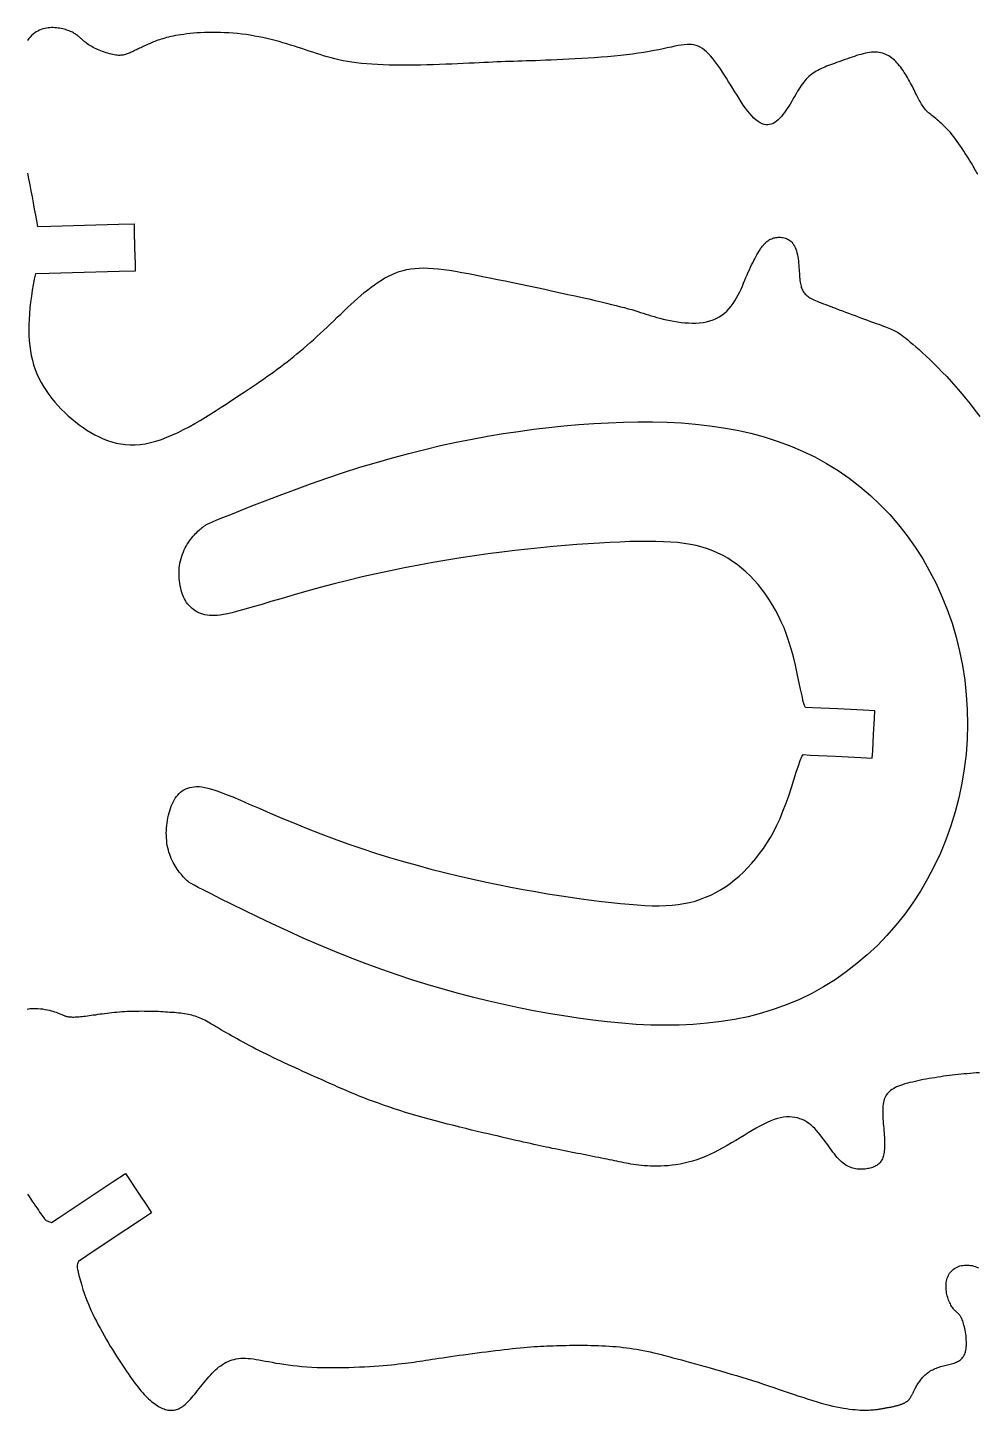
# Model space of a CAD drawing. Header units: millimetres. Extents: x 183 to 709, y 54 to 434.
# Drawn here: x 231.8 to 328.1, y 59.6 to 199.9 of the extents above; entities that cross this region are included whole.
import ezdxf

# ---------------------------------------------------------------- set-up
doc = ezdxf.new("R2010")
doc.units = ezdxf.units.MM

msp = doc.modelspace()

# ---------------------------------------------------------------- linework, layer by layer
for p, q in [((232.79, 179.74), (234.13, 179.78)), ((234.13, 179.78), (237.57, 179.87)), ((237.57, 179.87), (241.01, 179.96)), ((241.01, 179.96), (242.58, 180)), ((242.58, 180), (242.6, 179.25)), ((242.6, 179.25), (242.64, 177.6)), ((242.64, 177.6), (242.69, 175.95)), ((242.69, 175.95), (242.71, 175.2)), ((233.96, 174.97), (232.58, 174.93)), ((237.52, 175.07), (233.96, 174.97)), ((241.09, 175.16), (237.52, 175.07)), ((242.71, 175.2), (241.09, 175.16)), ((311.37, 130.91), (310.68, 130.94)), ((313.94, 130.78), (311.37, 130.91)), ((316.52, 130.65), (313.94, 130.78)), ((317.69, 130.59), (316.52, 130.65)), ((317.65, 129.84), (317.69, 130.59)), ((317.56, 128.19), (317.65, 129.84)), ((317.48, 126.54), (317.56, 128.19)), ((317.44, 125.79), (317.48, 126.54)), ((310.43, 126.15), (311.13, 126.11)), ((311.13, 126.11), (313.7, 125.98)), ((313.7, 125.98), (316.27, 125.85)), ((316.27, 125.85), (317.44, 125.79)), ((237.72, 81.01), (240.46, 82.83)), ((240.46, 82.83), (241.7, 83.66)), ((241.7, 83.66), (242.11, 83.04)), ((242.11, 83.04), (243.03, 81.66)), ((243.03, 81.66), (243.94, 80.29)), ((234.98, 79.19), (237.72, 81.01)), ((243.94, 80.29), (244.36, 79.66)), ((234.22, 78.69), (234.98, 79.19)), ((243.14, 78.86), (240.48, 77.09)), ((244.36, 79.66), (243.14, 78.86)), ((240.48, 77.09), (237.81, 75.31)), ((237.81, 75.31), (236.94, 74.73))]:
    msp.add_line(p, q)
for points in [[(328.15, 185.02), (328.08, 185.13), (328.01, 185.25), (327.94, 185.38), (327.85, 185.53), (327.76, 185.69), (327.66, 185.86), (327.55, 186.05), (327.42, 186.25), (327.3, 186.47), (327.16, 186.69), (327.02, 186.92), (326.87, 187.15), (326.71, 187.39), (326.55, 187.64), (326.38, 187.88), (326.22, 188.12), (326.05, 188.36), (325.87, 188.6), (325.7, 188.82), (325.52, 189.04), (325.35, 189.26), (325.17, 189.46), (325, 189.64), (324.83, 189.82), (324.66, 189.99), (324.49, 190.15), (324.33, 190.29), (324.17, 190.43), (324.02, 190.56), (323.88, 190.68), (323.74, 190.79), (323.6, 190.89), (323.48, 190.99), (323.36, 191.09), (323.24, 191.19), (323.13, 191.28), (323.03, 191.38), (322.93, 191.48), (322.84, 191.58), (322.75, 191.69), (322.66, 191.8), (322.58, 191.91), (322.5, 192.03), (322.43, 192.15), (322.35, 192.28), (322.28, 192.41), (322.2, 192.54), (322.13, 192.68), (322.06, 192.82), (321.99, 192.96), (321.91, 193.11), (321.83, 193.27), (321.76, 193.43), (321.67, 193.6), (321.59, 193.77), (321.5, 193.94), (321.41, 194.11), (321.31, 194.29), (321.22, 194.47), (321.12, 194.65), (321.01, 194.84), (320.9, 195.02), (320.79, 195.2), (320.68, 195.37), (320.56, 195.55), (320.44, 195.72), (320.32, 195.89), (320.2, 196.05), (320.07, 196.2), (319.94, 196.34), (319.81, 196.48), (319.68, 196.61), (319.54, 196.73), (319.4, 196.84), (319.26, 196.95), (319.11, 197.04), (318.96, 197.12), (318.8, 197.2), (318.64, 197.26), (318.48, 197.32), (318.3, 197.36), (318.13, 197.39), (317.95, 197.41), (317.76, 197.42), (317.57, 197.42), (317.37, 197.41), (317.16, 197.39), (316.95, 197.35), (316.74, 197.31), (316.52, 197.26), (316.3, 197.2), (316.07, 197.14), (315.85, 197.07), (315.62, 197), (315.39, 196.92), (315.16, 196.84), (314.93, 196.76), (314.7, 196.68), (314.47, 196.6), (314.25, 196.52), (314.03, 196.44), (313.82, 196.36), (313.61, 196.29), (313.4, 196.21), (313.2, 196.14), (313.01, 196.07), (312.81, 195.99), (312.63, 195.91), (312.44, 195.84), (312.27, 195.75), (312.09, 195.67), (311.92, 195.58), (311.76, 195.49), (311.6, 195.39), (311.44, 195.29), (311.29, 195.18), (311.15, 195.07), (311.01, 194.94), (310.87, 194.81), (310.74, 194.68), (310.61, 194.53), (310.48, 194.38), (310.35, 194.21), (310.23, 194.04), (310.11, 193.86), (309.98, 193.66), (309.86, 193.46), (309.74, 193.25), (309.61, 193.04), (309.49, 192.82), (309.36, 192.6), (309.23, 192.37), (309.1, 192.15), (308.96, 191.93), (308.82, 191.71), (308.68, 191.49), (308.53, 191.29), (308.38, 191.09), (308.22, 190.9), (308.06, 190.73), (307.9, 190.57), (307.73, 190.42), (307.56, 190.3), (307.39, 190.2), (307.21, 190.12), (307.03, 190.07), (306.84, 190.05), (306.65, 190.05), (306.46, 190.09), (306.26, 190.15), (306.06, 190.25), (305.85, 190.39), (305.64, 190.55), (305.43, 190.74), (305.22, 190.95), (305.01, 191.19), (304.79, 191.46), (304.58, 191.74), (304.36, 192.05), (304.15, 192.37), (303.93, 192.71), (303.72, 193.05), (303.51, 193.4), (303.29, 193.74), (303.08, 194.09), (302.87, 194.43), (302.67, 194.77), (302.46, 195.09), (302.26, 195.41), (302.05, 195.72), (301.85, 196.01), (301.65, 196.29), (301.44, 196.56), (301.24, 196.81), (301.04, 197.04), (300.83, 197.26), (300.62, 197.46), (300.42, 197.63), (300.21, 197.79), (300, 197.92), (299.79, 198.02), (299.57, 198.1), (299.35, 198.16), (299.12, 198.19), (298.88, 198.21), (298.63, 198.2), (298.36, 198.18), (298.07, 198.14), (297.75, 198.09), (297.41, 198.02), (297.05, 197.94), (296.65, 197.86), (296.23, 197.77), (295.78, 197.67), (295.31, 197.58), (294.8, 197.48), (294.27, 197.39), (293.71, 197.31), (293.12, 197.23), (292.52, 197.15), (291.89, 197.09), (291.25, 197.02), (290.6, 196.96), (289.94, 196.91), (289.28, 196.86), (288.62, 196.81), (287.97, 196.77), (287.32, 196.74), (286.68, 196.7), (286.06, 196.67), (285.45, 196.64), (284.87, 196.62), (284.32, 196.6), (283.79, 196.58), (283.29, 196.56), (282.81, 196.55), (282.35, 196.53), (281.91, 196.52), (281.48, 196.51), (281.06, 196.49), (280.64, 196.48), (280.23, 196.46), (279.81, 196.45), (279.39, 196.43), (278.96, 196.41), (278.52, 196.39), (278.05, 196.37), (277.57, 196.34), (277.07, 196.32), (276.53, 196.3), (275.97, 196.27), (275.39, 196.24), (274.79, 196.22), (274.18, 196.19), (273.55, 196.17), (272.91, 196.15), (272.27, 196.13), (271.62, 196.12), (270.97, 196.11), (270.33, 196.1), (269.69, 196.1), (269.06, 196.11), (268.44, 196.12), (267.84, 196.14), (267.26, 196.16), (266.7, 196.2), (266.17, 196.24), (265.65, 196.29), (265.15, 196.34), (264.68, 196.41), (264.22, 196.48), (263.78, 196.56), (263.35, 196.64), (262.95, 196.74), (262.56, 196.84), (262.18, 196.95), (261.8, 197.06), (261.44, 197.17), (261.08, 197.29), (260.71, 197.41), (260.35, 197.53), (259.98, 197.66), (259.61, 197.78), (259.23, 197.9), (258.85, 198.03), (258.46, 198.15), (258.07, 198.26), (257.68, 198.38), (257.28, 198.49), (256.88, 198.6), (256.47, 198.7), (256.06, 198.8), (255.64, 198.9), (255.22, 198.98), (254.8, 199.06), (254.37, 199.14), (253.94, 199.2), (253.51, 199.26), (253.07, 199.31), (252.63, 199.35), (252.2, 199.38), (251.77, 199.4), (251.34, 199.42), (250.92, 199.43), (250.5, 199.43), (250.1, 199.42), (249.71, 199.41), (249.32, 199.39), (248.95, 199.37), (248.6, 199.34), (248.26, 199.31), (247.93, 199.27), (247.62, 199.23), (247.33, 199.19), (247.05, 199.15), (246.79, 199.1), (246.54, 199.05), (246.31, 199), (246.09, 198.95), (245.88, 198.9), (245.69, 198.85), (245.5, 198.79), (245.33, 198.74), (245.16, 198.68), (245, 198.63), (244.84, 198.57), (244.69, 198.51), (244.55, 198.46), (244.41, 198.4), (244.27, 198.34), (244.14, 198.28), (244.01, 198.23), (243.88, 198.17), (243.75, 198.11), (243.63, 198.05), (243.51, 198), (243.39, 197.94), (243.27, 197.88), (243.15, 197.83), (243.04, 197.77), (242.93, 197.72), (242.82, 197.66), (242.71, 197.61), (242.6, 197.55), (242.5, 197.5), (242.4, 197.45), (242.3, 197.41), (242.2, 197.36), (242.1, 197.32), (242, 197.28), (241.9, 197.24), (241.8, 197.21), (241.7, 197.18), (241.59, 197.15), (241.49, 197.13), (241.37, 197.11), (241.25, 197.11), (241.13, 197.1), (241, 197.1), (240.87, 197.11), (240.72, 197.13), (240.57, 197.15), (240.42, 197.18), (240.25, 197.22), (240.09, 197.26), (239.92, 197.31), (239.74, 197.36), (239.57, 197.42), (239.4, 197.48), (239.23, 197.55), (239.06, 197.62), (238.89, 197.69), (238.73, 197.76), (238.58, 197.84), (238.43, 197.91), (238.29, 197.99), (238.16, 198.07), (238.03, 198.14), (237.92, 198.21), (237.81, 198.29), (237.72, 198.36), (237.62, 198.43), (237.54, 198.5), (237.46, 198.56), (237.38, 198.63), (237.31, 198.7), (237.24, 198.76), (237.17, 198.82), (237.11, 198.88), (237.04, 198.94), (236.97, 199), (236.91, 199.06), (236.84, 199.12), (236.76, 199.17), (236.69, 199.23), (236.61, 199.28), (236.52, 199.33), (236.44, 199.39), (236.34, 199.44), (236.24, 199.48), (236.13, 199.53), (236.02, 199.58), (235.9, 199.63), (235.77, 199.67), (235.64, 199.71), (235.5, 199.75), (235.35, 199.79), (235.2, 199.82), (235.04, 199.85), (234.88, 199.87), (234.72, 199.89), (234.55, 199.9), (234.38, 199.91), (234.21, 199.91), (234.04, 199.9), (233.87, 199.89), (233.69, 199.86), (233.52, 199.83), (233.34, 199.78), (233.17, 199.72), (233, 199.65), (232.83, 199.57), (232.67, 199.48), (232.51, 199.37), (232.35, 199.25), (232.2, 199.11), (232.06, 198.96), (231.92, 198.8), (231.78, 198.62)], [(231.78, 185.14), (231.89, 184.56), (232.01, 183.97), (232.12, 183.36), (232.24, 182.74), (232.35, 182.12), (232.47, 181.51), (232.58, 180.9), (232.69, 180.31), (232.79, 179.74)], [(232.58, 174.93), (232.46, 174.39), (232.35, 173.83), (232.25, 173.26), (232.17, 172.67), (232.09, 172.07), (232.03, 171.48), (231.98, 170.89), (231.94, 170.31), (231.92, 169.75), (231.92, 169.2), (231.93, 168.66), (231.96, 168.14), (232, 167.63), (232.07, 167.13), (232.16, 166.64), (232.27, 166.16), (232.4, 165.69), (232.56, 165.23), (232.74, 164.78), (232.94, 164.34), (233.16, 163.91), (233.4, 163.49), (233.66, 163.08), (233.94, 162.68), (234.23, 162.29), (234.54, 161.92), (234.86, 161.56), (235.2, 161.21), (235.55, 160.87), (235.91, 160.54), (236.27, 160.22), (236.65, 159.92), (237.03, 159.62), (237.41, 159.34), (237.81, 159.08), (238.2, 158.83), (238.61, 158.59), (239.03, 158.38), (239.45, 158.19), (239.88, 158.02), (240.32, 157.88), (240.77, 157.76), (241.23, 157.67), (241.71, 157.61), (242.19, 157.58), (242.69, 157.58), (243.19, 157.62), (243.72, 157.7), (244.25, 157.81), (244.79, 157.96), (245.35, 158.14), (245.91, 158.35), (246.48, 158.59), (247.04, 158.85), (247.61, 159.13), (248.18, 159.42), (248.74, 159.74), (249.29, 160.06), (249.84, 160.39), (250.38, 160.73), (250.91, 161.06), (251.42, 161.4), (251.92, 161.72), (252.4, 162.04), (252.87, 162.35), (253.31, 162.65), (253.74, 162.94), (254.16, 163.21), (254.56, 163.48), (254.95, 163.75), (255.33, 164.01), (255.7, 164.26), (256.06, 164.51), (256.42, 164.76), (256.76, 165), (257.1, 165.25), (257.44, 165.5), (257.77, 165.75), (258.11, 166.01), (258.44, 166.27), (258.77, 166.53), (259.1, 166.8), (259.44, 167.08), (259.77, 167.36), (260.11, 167.65), (260.45, 167.95), (260.78, 168.25), (261.13, 168.56), (261.47, 168.87), (261.81, 169.2), (262.16, 169.52), (262.5, 169.85), (262.85, 170.18), (263.19, 170.52), (263.54, 170.85), (263.88, 171.17), (264.22, 171.5), (264.57, 171.82), (264.91, 172.13), (265.25, 172.44), (265.59, 172.74), (265.93, 173.03), (266.28, 173.31), (266.62, 173.57), (266.97, 173.83), (267.32, 174.07), (267.67, 174.3), (268.02, 174.51), (268.38, 174.7), (268.75, 174.88), (269.11, 175.03), (269.48, 175.17), (269.86, 175.28), (270.25, 175.37), (270.64, 175.44), (271.06, 175.49), (271.48, 175.52), (271.93, 175.53), (272.4, 175.52), (272.9, 175.49), (273.43, 175.44), (273.98, 175.37), (274.57, 175.29), (275.18, 175.19), (275.82, 175.08), (276.49, 174.95), (277.18, 174.82), (277.9, 174.67), (278.65, 174.52), (279.42, 174.37), (280.2, 174.21), (281, 174.04), (281.81, 173.87), (282.62, 173.7), (283.43, 173.53), (284.24, 173.36), (285.04, 173.19), (285.82, 173.02), (286.58, 172.85), (287.32, 172.69), (288.03, 172.53), (288.71, 172.38), (289.35, 172.23), (289.95, 172.09), (290.5, 171.96), (291.01, 171.83), (291.48, 171.72), (291.92, 171.6), (292.32, 171.5), (292.69, 171.39), (293.04, 171.3), (293.36, 171.2), (293.66, 171.11), (293.94, 171.02), (294.22, 170.93), (294.49, 170.84), (294.75, 170.76), (295.03, 170.67), (295.31, 170.59), (295.6, 170.5), (295.91, 170.42), (296.24, 170.34), (296.58, 170.26), (296.94, 170.19), (297.3, 170.12), (297.67, 170.06), (298.05, 170.01), (298.43, 169.97), (298.81, 169.95), (299.18, 169.94), (299.56, 169.94), (299.93, 169.96), (300.29, 170.01), (300.64, 170.07), (300.98, 170.16), (301.31, 170.27), (301.62, 170.4), (301.91, 170.56), (302.19, 170.74), (302.45, 170.94), (302.69, 171.16), (302.92, 171.4), (303.13, 171.65), (303.33, 171.92), (303.51, 172.2), (303.68, 172.49), (303.84, 172.79), (303.99, 173.09), (304.13, 173.39), (304.26, 173.69), (304.38, 173.99), (304.51, 174.28), (304.63, 174.56), (304.75, 174.84), (304.86, 175.1), (304.98, 175.35), (305.09, 175.6), (305.2, 175.83), (305.31, 176.05), (305.41, 176.27), (305.52, 176.47), (305.62, 176.67), (305.72, 176.85), (305.82, 177.02), (305.92, 177.19), (306.02, 177.34), (306.11, 177.49), (306.21, 177.62), (306.3, 177.74), (306.39, 177.85), (306.48, 177.96), (306.57, 178.05), (306.66, 178.14), (306.75, 178.21), (306.84, 178.28), (306.94, 178.35), (307.03, 178.4), (307.13, 178.45), (307.24, 178.5), (307.34, 178.54), (307.45, 178.57), (307.55, 178.59), (307.67, 178.61), (307.78, 178.63), (307.9, 178.64), (308.02, 178.64), (308.14, 178.64), (308.26, 178.63), (308.38, 178.61), (308.5, 178.59), (308.62, 178.55), (308.74, 178.51), (308.85, 178.45), (308.97, 178.39), (309.07, 178.31), (309.18, 178.23), (309.28, 178.13), (309.37, 178.01), (309.46, 177.89), (309.54, 177.75), (309.61, 177.59), (309.68, 177.43), (309.74, 177.25), (309.79, 177.06), (309.84, 176.86), (309.88, 176.66), (309.91, 176.45), (309.94, 176.23), (309.97, 176.02), (309.99, 175.8), (310, 175.58), (310.02, 175.37), (310.03, 175.16), (310.04, 174.96), (310.05, 174.77), (310.07, 174.58), (310.08, 174.41), (310.1, 174.24), (310.12, 174.09), (310.15, 173.94), (310.18, 173.8), (310.21, 173.67), (310.24, 173.55), (310.28, 173.44), (310.33, 173.33), (310.38, 173.23), (310.43, 173.13), (310.49, 173.04), (310.56, 172.96), (310.64, 172.88), (310.72, 172.8), (310.8, 172.72), (310.9, 172.65), (311, 172.58), (311.12, 172.51), (311.24, 172.44), (311.37, 172.37), (311.52, 172.3), (311.68, 172.23), (311.86, 172.15), (312.05, 172.07), (312.26, 171.99), (312.48, 171.9), (312.72, 171.81), (312.97, 171.71), (313.23, 171.61), (313.51, 171.51), (313.79, 171.4), (314.09, 171.28), (314.4, 171.17), (314.72, 171.05), (315.04, 170.93), (315.36, 170.81), (315.69, 170.69), (316.01, 170.57), (316.34, 170.45), (316.65, 170.33), (316.96, 170.22), (317.26, 170.11), (317.55, 170), (317.83, 169.9), (318.09, 169.81), (318.34, 169.72), (318.56, 169.63), (318.77, 169.56), (318.95, 169.49), (319.12, 169.42), (319.28, 169.36), (319.43, 169.3), (319.57, 169.23), (319.71, 169.16), (319.85, 169.09), (319.99, 169.01), (320.13, 168.91), (320.28, 168.81), (320.45, 168.69), (320.63, 168.55), (320.83, 168.4), (321.05, 168.22), (321.29, 168.01), (321.56, 167.78), (321.86, 167.53), (322.18, 167.24), (322.52, 166.93), (322.89, 166.59), (323.27, 166.23), (323.68, 165.84), (324.09, 165.42), (324.53, 164.97), (324.98, 164.5), (325.43, 164), (325.9, 163.48), (326.38, 162.93), (326.86, 162.35), (327.35, 161.74), (327.84, 161.11), (328.33, 160.45)], [(310.68, 130.94), (310.57, 131.15), (310.44, 131.55), (310.31, 132.11), (310.16, 132.8), (310, 133.57), (309.83, 134.39), (309.64, 135.24), (309.44, 136.08), (309.22, 136.87), (308.99, 137.62), (308.75, 138.33), (308.49, 139), (308.21, 139.63), (307.92, 140.24), (307.61, 140.82), (307.29, 141.38), (306.95, 141.91), (306.6, 142.43), (306.23, 142.93), (305.85, 143.4), (305.45, 143.86), (305.04, 144.28), (304.62, 144.69), (304.18, 145.07), (303.73, 145.43), (303.27, 145.76), (302.79, 146.07), (302.3, 146.35), (301.79, 146.6), (301.27, 146.83), (300.73, 147.03), (300.17, 147.21), (299.59, 147.36), (298.99, 147.48), (298.36, 147.58), (297.7, 147.66), (297, 147.71), (296.26, 147.75), (295.48, 147.77), (294.65, 147.78), (293.77, 147.78), (292.84, 147.76), (291.85, 147.72), (290.83, 147.68), (289.76, 147.62), (288.64, 147.55), (287.49, 147.47), (286.3, 147.37), (285.07, 147.26), (283.81, 147.14), (282.52, 147), (281.2, 146.85), (279.86, 146.68), (278.5, 146.51), (277.11, 146.31), (275.72, 146.1), (274.3, 145.88), (272.88, 145.63), (271.45, 145.38), (270.01, 145.1), (268.57, 144.81), (267.14, 144.5), (265.7, 144.18), (264.27, 143.83), (262.86, 143.47), (261.46, 143.1), (260.11, 142.72), (258.82, 142.35), (257.59, 142), (256.46, 141.67), (255.43, 141.36), (254.51, 141.1), (253.73, 140.87), (253.07, 140.69), (252.52, 140.55), (252.05, 140.44), (251.65, 140.36), (251.31, 140.31), (251.02, 140.28), (250.75, 140.26), (250.49, 140.27), (250.24, 140.28), (250, 140.31), (249.77, 140.35), (249.56, 140.4), (249.35, 140.47), (249.15, 140.55), (248.96, 140.64), (248.79, 140.75), (248.62, 140.86), (248.46, 140.99), (248.31, 141.13), (248.17, 141.27), (248.03, 141.43), (247.91, 141.6), (247.8, 141.78), (247.7, 141.97), (247.6, 142.17), (247.51, 142.38), (247.44, 142.59), (247.37, 142.82), (247.31, 143.05), (247.26, 143.28), (247.22, 143.53), (247.19, 143.78), (247.17, 144.03), (247.15, 144.29), (247.15, 144.55), (247.16, 144.8), (247.17, 145.06), (247.2, 145.31), (247.24, 145.56), (247.29, 145.8), (247.35, 146.04), (247.42, 146.27), (247.49, 146.49), (247.58, 146.71), (247.67, 146.92), (247.77, 147.12), (247.87, 147.31), (247.98, 147.5), (248.09, 147.67), (248.21, 147.84), (248.33, 148), (248.45, 148.16), (248.57, 148.3), (248.7, 148.44), (248.82, 148.57), (248.94, 148.69), (249.06, 148.81), (249.17, 148.91), (249.28, 149.01), (249.39, 149.1), (249.49, 149.18), (249.58, 149.26), (249.67, 149.32), (249.75, 149.38), (249.85, 149.45), (250, 149.53), (250.22, 149.63), (250.54, 149.77), (250.99, 149.96), (251.6, 150.21), (252.39, 150.52), (253.37, 150.92), (254.54, 151.38), (255.87, 151.89), (257.31, 152.45), (258.86, 153.03), (260.48, 153.61), (262.14, 154.2), (263.82, 154.76), (265.49, 155.3), (267.15, 155.8), (268.79, 156.27), (270.43, 156.71), (272.05, 157.12), (273.66, 157.5), (275.26, 157.84), (276.85, 158.16), (278.43, 158.46), (280, 158.72), (281.55, 158.95), (283.1, 159.16), (284.64, 159.34), (286.16, 159.5), (287.68, 159.64), (289.2, 159.74), (290.7, 159.83), (292.2, 159.89), (293.68, 159.92), (295.16, 159.91), (296.63, 159.88), (298.08, 159.8), (299.52, 159.68), (300.95, 159.52), (302.36, 159.31), (303.75, 159.06), (305.13, 158.75), (306.48, 158.38), (307.8, 157.96), (309.1, 157.49), (310.37, 156.95), (311.61, 156.36), (312.81, 155.69), (313.98, 154.97), (315.1, 154.19), (316.19, 153.35), (317.24, 152.45), (318.24, 151.5), (319.2, 150.5), (320.11, 149.45), (320.97, 148.35), (321.78, 147.2), (322.55, 146.01), (323.25, 144.78), (323.91, 143.51), (324.5, 142.21), (325.04, 140.86), (325.52, 139.49), (325.94, 138.08), (326.29, 136.65), (326.58, 135.19), (326.81, 133.71), (326.97, 132.22), (327.06, 130.72), (327.09, 129.22), (327.05, 127.72), (326.94, 126.21), (326.76, 124.72), (326.51, 123.24), (326.2, 121.77), (325.83, 120.33), (325.39, 118.91), (324.9, 117.52), (324.34, 116.16), (323.72, 114.84), (323.05, 113.55), (322.33, 112.31), (321.55, 111.12), (320.72, 109.96), (319.84, 108.86), (318.92, 107.8), (317.95, 106.79), (316.93, 105.84), (315.88, 104.94), (314.79, 104.1), (313.66, 103.31), (312.49, 102.58), (311.29, 101.92), (310.06, 101.32), (308.79, 100.78), (307.5, 100.31), (306.19, 99.91), (304.85, 99.56), (303.48, 99.28), (302.1, 99.06), (300.7, 98.89), (299.29, 98.77), (297.86, 98.7), (296.42, 98.69), (294.97, 98.71), (293.51, 98.78), (292.05, 98.89), (290.57, 99.03), (289.09, 99.2), (287.6, 99.4), (286.11, 99.63), (284.61, 99.88), (283.1, 100.16), (281.59, 100.46), (280.07, 100.78), (278.55, 101.13), (277.02, 101.51), (275.49, 101.91), (273.94, 102.34), (272.4, 102.79), (270.84, 103.28), (269.27, 103.79), (267.7, 104.34), (266.12, 104.92), (264.53, 105.52), (262.94, 106.16), (261.33, 106.84), (259.72, 107.54), (258.13, 108.26), (256.58, 108.98), (255.1, 109.68), (253.72, 110.36), (252.45, 110.98), (251.34, 111.53), (250.41, 112.01), (249.66, 112.38), (249.1, 112.68), (248.68, 112.9), (248.38, 113.06), (248.18, 113.18), (248.06, 113.26), (247.97, 113.33), (247.9, 113.4), (247.83, 113.47), (247.75, 113.56), (247.67, 113.65), (247.57, 113.75), (247.48, 113.86), (247.38, 113.98), (247.27, 114.11), (247.17, 114.24), (247.06, 114.39), (246.95, 114.54), (246.85, 114.7), (246.75, 114.87), (246.64, 115.04), (246.54, 115.22), (246.45, 115.41), (246.36, 115.61), (246.28, 115.81), (246.2, 116.02), (246.12, 116.24), (246.06, 116.46), (246, 116.69), (245.95, 116.93), (245.91, 117.17), (245.89, 117.42), (245.87, 117.67), (245.86, 117.93), (245.85, 118.19), (245.86, 118.45), (245.88, 118.71), (245.9, 118.97), (245.94, 119.23), (245.97, 119.48), (246.02, 119.74), (246.07, 119.99), (246.13, 120.23), (246.2, 120.46), (246.27, 120.69), (246.35, 120.92), (246.44, 121.13), (246.54, 121.34), (246.64, 121.53), (246.76, 121.72), (246.88, 121.89), (247.01, 122.05), (247.15, 122.2), (247.3, 122.34), (247.47, 122.46), (247.64, 122.57), (247.82, 122.67), (248.02, 122.75), (248.23, 122.81), (248.45, 122.86), (248.68, 122.89), (248.93, 122.9), (249.19, 122.9), (249.47, 122.87), (249.76, 122.83), (250.08, 122.76), (250.44, 122.66), (250.86, 122.52), (251.35, 122.34), (251.92, 122.12), (252.59, 121.85), (253.37, 121.52), (254.27, 121.13), (255.28, 120.7), (256.39, 120.22), (257.58, 119.71), (258.84, 119.18), (260.15, 118.65), (261.51, 118.11), (262.88, 117.59), (264.27, 117.09), (265.67, 116.61), (267.07, 116.16), (268.48, 115.72), (269.89, 115.31), (271.29, 114.92), (272.68, 114.54), (274.07, 114.19), (275.44, 113.86), (276.8, 113.54), (278.15, 113.25), (279.47, 112.97), (280.77, 112.71), (282.04, 112.47), (283.29, 112.25), (284.5, 112.04), (285.68, 111.85), (286.82, 111.67), (287.92, 111.52), (288.98, 111.37), (290, 111.25), (290.98, 111.13), (291.9, 111.04), (292.78, 110.96), (293.61, 110.9), (294.39, 110.85), (295.13, 110.82), (295.83, 110.82), (296.49, 110.83), (297.13, 110.87), (297.74, 110.93), (298.33, 111.03), (298.91, 111.14), (299.47, 111.29), (300.01, 111.47), (300.54, 111.67), (301.06, 111.9), (301.57, 112.16), (302.06, 112.44), (302.54, 112.75), (303.02, 113.08), (303.48, 113.45), (303.93, 113.83), (304.37, 114.24), (304.8, 114.67), (305.22, 115.13), (305.62, 115.61), (306.01, 116.11), (306.39, 116.63), (306.75, 117.18), (307.1, 117.75), (307.44, 118.36), (307.76, 119), (308.08, 119.68), (308.38, 120.4), (308.68, 121.16), (308.96, 121.97), (309.24, 122.8), (309.49, 123.6), (309.73, 124.36), (309.95, 125.02), (310.14, 125.56), (310.3, 125.95), (310.43, 126.15)], [(328.3, 93.87), (327.98, 93.85), (327.66, 93.82), (327.35, 93.8), (327.04, 93.77), (326.74, 93.75), (326.44, 93.72), (326.14, 93.69), (325.85, 93.65), (325.55, 93.62), (325.26, 93.58), (324.97, 93.55), (324.67, 93.51), (324.38, 93.46), (324.08, 93.42), (323.79, 93.37), (323.49, 93.33), (323.19, 93.28), (322.9, 93.22), (322.61, 93.17), (322.32, 93.11), (322.04, 93.06), (321.77, 93), (321.5, 92.93), (321.24, 92.87), (320.99, 92.8), (320.74, 92.73), (320.51, 92.66), (320.3, 92.59), (320.09, 92.51), (319.9, 92.43), (319.73, 92.34), (319.57, 92.25), (319.42, 92.16), (319.28, 92.06), (319.16, 91.95), (319.05, 91.84), (318.95, 91.72), (318.86, 91.6), (318.78, 91.47), (318.71, 91.33), (318.65, 91.18), (318.61, 91.02), (318.57, 90.85), (318.54, 90.68), (318.52, 90.49), (318.5, 90.29), (318.5, 90.08), (318.49, 89.87), (318.5, 89.65), (318.51, 89.42), (318.52, 89.19), (318.54, 88.95), (318.55, 88.71), (318.57, 88.47), (318.59, 88.23), (318.61, 88), (318.63, 87.76), (318.65, 87.53), (318.66, 87.3), (318.67, 87.09), (318.68, 86.88), (318.68, 86.68), (318.68, 86.48), (318.68, 86.3), (318.67, 86.13), (318.65, 85.96), (318.63, 85.81), (318.61, 85.66), (318.58, 85.52), (318.55, 85.39), (318.51, 85.27), (318.46, 85.15), (318.41, 85.04), (318.35, 84.94), (318.29, 84.85), (318.22, 84.76), (318.15, 84.68), (318.07, 84.6), (317.98, 84.54), (317.89, 84.47), (317.79, 84.42), (317.68, 84.36), (317.58, 84.32), (317.46, 84.27), (317.35, 84.24), (317.23, 84.2), (317.1, 84.17), (316.97, 84.14), (316.84, 84.12), (316.71, 84.1), (316.58, 84.09), (316.44, 84.08), (316.31, 84.08), (316.17, 84.08), (316.03, 84.09), (315.89, 84.1), (315.75, 84.13), (315.61, 84.15), (315.47, 84.19), (315.33, 84.24), (315.19, 84.29), (315.04, 84.35), (314.9, 84.43), (314.76, 84.51), (314.61, 84.61), (314.47, 84.71), (314.32, 84.83), (314.18, 84.97), (314.03, 85.11), (313.89, 85.27), (313.74, 85.45), (313.59, 85.63), (313.44, 85.82), (313.29, 86.03), (313.13, 86.24), (312.98, 86.45), (312.82, 86.68), (312.66, 86.9), (312.49, 87.13), (312.33, 87.35), (312.15, 87.58), (311.98, 87.79), (311.79, 88), (311.61, 88.21), (311.41, 88.39), (311.21, 88.57), (311, 88.73), (310.78, 88.88), (310.56, 89.01), (310.33, 89.12), (310.09, 89.21), (309.84, 89.29), (309.58, 89.34), (309.31, 89.38), (309.03, 89.39), (308.74, 89.39), (308.45, 89.36), (308.14, 89.3), (307.82, 89.23), (307.49, 89.12), (307.14, 89), (306.79, 88.84), (306.43, 88.66), (306.05, 88.46), (305.66, 88.25), (305.27, 88.01), (304.86, 87.77), (304.45, 87.52), (304.03, 87.26), (303.6, 87), (303.17, 86.75), (302.73, 86.49), (302.29, 86.24), (301.84, 86), (301.4, 85.78), (300.95, 85.56), (300.51, 85.37), (300.07, 85.2), (299.64, 85.04), (299.2, 84.91), (298.78, 84.79), (298.36, 84.69), (297.94, 84.61), (297.53, 84.54), (297.13, 84.48), (296.74, 84.44), (296.36, 84.41), (295.99, 84.39), (295.63, 84.38), (295.29, 84.38), (294.95, 84.39), (294.63, 84.41), (294.32, 84.43), (294.03, 84.46), (293.75, 84.49), (293.48, 84.52), (293.22, 84.56), (292.96, 84.6), (292.72, 84.65), (292.48, 84.69), (292.24, 84.74), (292.01, 84.79), (291.77, 84.84), (291.53, 84.89), (291.29, 84.94), (291.05, 84.99), (290.8, 85.04), (290.54, 85.1), (290.27, 85.15), (289.99, 85.21), (289.71, 85.27), (289.41, 85.32), (289.11, 85.38), (288.8, 85.44), (288.49, 85.51), (288.17, 85.57), (287.85, 85.63), (287.53, 85.69), (287.21, 85.76), (286.88, 85.82), (286.56, 85.89), (286.23, 85.95), (285.91, 86.01), (285.6, 86.08), (285.29, 86.14), (284.98, 86.2), (284.68, 86.27), (284.37, 86.33), (284.07, 86.4), (283.76, 86.46), (283.45, 86.53), (283.12, 86.6), (282.79, 86.68), (282.44, 86.75), (282.08, 86.83), (281.71, 86.92), (281.31, 87.01), (280.9, 87.1), (280.46, 87.2), (280, 87.31), (279.52, 87.42), (279.02, 87.54), (278.49, 87.66), (277.95, 87.79), (277.38, 87.92), (276.8, 88.06), (276.21, 88.2), (275.61, 88.35), (275, 88.51), (274.38, 88.66), (273.76, 88.82), (273.14, 88.99), (272.52, 89.16), (271.9, 89.33), (271.29, 89.5), (270.69, 89.68), (270.1, 89.85), (269.53, 90.03), (268.97, 90.22), (268.42, 90.4), (267.88, 90.58), (267.36, 90.77), (266.85, 90.96), (266.36, 91.14), (265.88, 91.33), (265.42, 91.51), (264.97, 91.7), (264.53, 91.88), (264.1, 92.06), (263.68, 92.24), (263.26, 92.42), (262.86, 92.61), (262.45, 92.78), (262.05, 92.96), (261.65, 93.14), (261.26, 93.32), (260.86, 93.49), (260.47, 93.67), (260.09, 93.84), (259.7, 94.01), (259.32, 94.19), (258.94, 94.36), (258.56, 94.53), (258.19, 94.71), (257.82, 94.88), (257.45, 95.05), (257.08, 95.23), (256.72, 95.4), (256.36, 95.58), (256, 95.75), (255.64, 95.93), (255.29, 96.11), (254.94, 96.28), (254.6, 96.46), (254.27, 96.63), (253.95, 96.8), (253.63, 96.97), (253.32, 97.14), (253.03, 97.3), (252.74, 97.47), (252.46, 97.62), (252.2, 97.78), (251.94, 97.92), (251.7, 98.07), (251.46, 98.2), (251.24, 98.34), (251.03, 98.46), (250.83, 98.58), (250.64, 98.7), (250.45, 98.81), (250.27, 98.91), (250.1, 99.01), (249.93, 99.1), (249.76, 99.19), (249.6, 99.27), (249.44, 99.34), (249.28, 99.42), (249.12, 99.48), (248.95, 99.54), (248.79, 99.6), (248.62, 99.65), (248.45, 99.7), (248.27, 99.74), (248.09, 99.78), (247.9, 99.82), (247.71, 99.85), (247.51, 99.88), (247.31, 99.91), (247.1, 99.93), (246.89, 99.95), (246.67, 99.97), (246.45, 99.99), (246.22, 100), (245.99, 100.02), (245.76, 100.03), (245.52, 100.04), (245.29, 100.05), (245.05, 100.07), (244.81, 100.07), (244.57, 100.08), (244.33, 100.09), (244.09, 100.1), (243.85, 100.1), (243.6, 100.1), (243.36, 100.11), (243.11, 100.1), (242.87, 100.1), (242.62, 100.1), (242.37, 100.09), (242.12, 100.08), (241.87, 100.07), (241.61, 100.06), (241.36, 100.04), (241.11, 100.02), (240.85, 100), (240.6, 99.97), (240.34, 99.95), (240.09, 99.92), (239.84, 99.89), (239.6, 99.86), (239.36, 99.83), (239.12, 99.8), (238.89, 99.77), (238.67, 99.73), (238.45, 99.7), (238.24, 99.67), (238.04, 99.65), (237.85, 99.62), (237.66, 99.59), (237.49, 99.57), (237.32, 99.55), (237.16, 99.54), (237.01, 99.52), (236.87, 99.51), (236.74, 99.5), (236.61, 99.5), (236.49, 99.49), (236.38, 99.49), (236.27, 99.5), (236.17, 99.5), (236.07, 99.51), (235.98, 99.52), (235.89, 99.53), (235.81, 99.55), (235.74, 99.57), (235.66, 99.59), (235.59, 99.61), (235.52, 99.64), (235.44, 99.67), (235.37, 99.7), (235.28, 99.74), (235.19, 99.78), (235.09, 99.82), (234.97, 99.87), (234.85, 99.92), (234.71, 99.97), (234.55, 100.03), (234.39, 100.08), (234.21, 100.13), (234.01, 100.18), (233.8, 100.23), (233.57, 100.27), (233.34, 100.31), (233.09, 100.33), (232.83, 100.35), (232.56, 100.36), (232.29, 100.36), (232.01, 100.34), (231.74, 100.3)], [(231.78, 81.56), (231.95, 81.3), (232.12, 81.04), (232.29, 80.79), (232.45, 80.56), (232.6, 80.33), (232.75, 80.12), (232.89, 79.92), (233.01, 79.74), (233.13, 79.57), (233.24, 79.42), (233.34, 79.28), (233.42, 79.16), (233.5, 79.06), (233.58, 78.97), (233.67, 78.89), (233.77, 78.83), (233.9, 78.78), (234.04, 78.73), (234.22, 78.69)], [(236.94, 74.73), (236.89, 74.6), (236.85, 74.48), (236.83, 74.36), (236.82, 74.26), (236.82, 74.15), (236.83, 74.04), (236.85, 73.92), (236.88, 73.79), (236.92, 73.64), (236.95, 73.47), (237, 73.29), (237.05, 73.09), (237.11, 72.87), (237.17, 72.65), (237.24, 72.41), (237.32, 72.15), (237.4, 71.88), (237.5, 71.61), (237.6, 71.32), (237.71, 71.02), (237.83, 70.71), (237.96, 70.39), (238.1, 70.06), (238.25, 69.72), (238.41, 69.37), (238.58, 69.02), (238.76, 68.66), (238.95, 68.3), (239.14, 67.94), (239.34, 67.57), (239.55, 67.21), (239.75, 66.85), (239.96, 66.49), (240.17, 66.14), (240.39, 65.8), (240.6, 65.46), (240.81, 65.13), (241.01, 64.8), (241.22, 64.49), (241.42, 64.19), (241.61, 63.9), (241.8, 63.62), (241.98, 63.35), (242.16, 63.09), (242.33, 62.85), (242.5, 62.61), (242.67, 62.38), (242.83, 62.17), (242.99, 61.96), (243.15, 61.77), (243.3, 61.58), (243.46, 61.41), (243.61, 61.24), (243.76, 61.08), (243.91, 60.93), (244.05, 60.79), (244.2, 60.66), (244.35, 60.53), (244.49, 60.41), (244.64, 60.3), (244.78, 60.2), (244.92, 60.11), (245.06, 60.02), (245.2, 59.95), (245.34, 59.88), (245.48, 59.82), (245.62, 59.76), (245.75, 59.72), (245.89, 59.68), (246.02, 59.65), (246.15, 59.63), (246.28, 59.62), (246.41, 59.62), (246.53, 59.62), (246.66, 59.64), (246.78, 59.67), (246.9, 59.7), (247.03, 59.75), (247.15, 59.8), (247.27, 59.87), (247.39, 59.94), (247.52, 60.02), (247.64, 60.12), (247.77, 60.22), (247.9, 60.34), (248.03, 60.47), (248.17, 60.6), (248.3, 60.75), (248.44, 60.91), (248.59, 61.08), (248.73, 61.25), (248.88, 61.44), (249.03, 61.62), (249.19, 61.82), (249.34, 62.02), (249.5, 62.21), (249.66, 62.41), (249.82, 62.61), (249.99, 62.81), (250.15, 63.01), (250.32, 63.19), (250.49, 63.38), (250.66, 63.55), (250.84, 63.72), (251.01, 63.87), (251.19, 64.02), (251.37, 64.15), (251.55, 64.28), (251.74, 64.39), (251.93, 64.49), (252.12, 64.58), (252.32, 64.66), (252.53, 64.73), (252.74, 64.79), (252.95, 64.84), (253.18, 64.87), (253.41, 64.9), (253.64, 64.91), (253.89, 64.91), (254.14, 64.89), (254.4, 64.87), (254.68, 64.84), (254.96, 64.79), (255.25, 64.74), (255.56, 64.69), (255.89, 64.62), (256.23, 64.56), (256.59, 64.49), (256.97, 64.42), (257.37, 64.36), (257.78, 64.29), (258.22, 64.23), (258.67, 64.17), (259.13, 64.12), (259.61, 64.07), (260.11, 64.03), (260.62, 64), (261.14, 63.97), (261.67, 63.96), (262.21, 63.95), (262.75, 63.95), (263.29, 63.95), (263.83, 63.96), (264.37, 63.97), (264.91, 63.99), (265.43, 64.02), (265.95, 64.04), (266.45, 64.07), (266.93, 64.1), (267.4, 64.14), (267.84, 64.17), (268.27, 64.21), (268.67, 64.25), (269.04, 64.28), (269.4, 64.32), (269.73, 64.36), (270.06, 64.4), (270.37, 64.44), (270.67, 64.48), (270.97, 64.52), (271.26, 64.56), (271.56, 64.61), (271.86, 64.65), (272.16, 64.7), (272.47, 64.75), (272.8, 64.8), (273.13, 64.85), (273.49, 64.9), (273.87, 64.96), (274.26, 65.02), (274.68, 65.08), (275.1, 65.14), (275.54, 65.2), (275.99, 65.26), (276.45, 65.32), (276.91, 65.39), (277.37, 65.45), (277.84, 65.51), (278.3, 65.57), (278.76, 65.62), (279.22, 65.68), (279.67, 65.73), (280.1, 65.78), (280.53, 65.83), (280.94, 65.88), (281.33, 65.92), (281.72, 65.95), (282.09, 65.99), (282.45, 66.02), (282.8, 66.05), (283.14, 66.08), (283.48, 66.1), (283.81, 66.12), (284.13, 66.14), (284.45, 66.15), (284.77, 66.17), (285.08, 66.18), (285.4, 66.19), (285.73, 66.2), (286.06, 66.2), (286.4, 66.21), (286.74, 66.22), (287.09, 66.22), (287.45, 66.22), (287.81, 66.22), (288.18, 66.22), (288.55, 66.22), (288.91, 66.21), (289.28, 66.2), (289.66, 66.19), (290.03, 66.17), (290.39, 66.15), (290.76, 66.13), (291.12, 66.11), (291.48, 66.08), (291.83, 66.05), (292.18, 66.01), (292.52, 65.97), (292.86, 65.92), (293.2, 65.87), (293.54, 65.81), (293.88, 65.75), (294.22, 65.69), (294.56, 65.62), (294.92, 65.54), (295.28, 65.46), (295.64, 65.37), (296.02, 65.28), (296.41, 65.18), (296.8, 65.07), (297.22, 64.96), (297.64, 64.85), (298.09, 64.73), (298.54, 64.61), (299.01, 64.48), (299.5, 64.35), (299.99, 64.21), (300.5, 64.07), (301.01, 63.92), (301.53, 63.77), (302.06, 63.62), (302.59, 63.46), (303.13, 63.3), (303.67, 63.14), (304.22, 62.97), (304.76, 62.8), (305.3, 62.63), (305.85, 62.46), (306.39, 62.28), (306.92, 62.1), (307.46, 61.92), (307.98, 61.74), (308.5, 61.57), (309.01, 61.4), (309.51, 61.23), (310, 61.07), (310.48, 60.91), (310.94, 60.76), (311.4, 60.62), (311.84, 60.49), (312.26, 60.36), (312.67, 60.25), (313.07, 60.15), (313.45, 60.05), (313.82, 59.97), (314.17, 59.9), (314.51, 59.84), (314.83, 59.79), (315.14, 59.75), (315.43, 59.71), (315.71, 59.69), (315.97, 59.67), (316.22, 59.65), (316.45, 59.65), (316.67, 59.64), (316.88, 59.64), (317.07, 59.65), (317.25, 59.66), (317.41, 59.66), (317.56, 59.68), (317.69, 59.69), (317.82, 59.7), (317.93, 59.72), (318.03, 59.73), (318.12, 59.74), (318.2, 59.76), (318.27, 59.77), (318.34, 59.78), (318.41, 59.79), (318.47, 59.81), (318.53, 59.82), (318.59, 59.83), (318.64, 59.84), (318.7, 59.85), (318.76, 59.86), (318.82, 59.87), (318.88, 59.88), (318.95, 59.89), (319.02, 59.9), (319.09, 59.91), (319.16, 59.93), (319.23, 59.94), (319.31, 59.95), (319.38, 59.97), (319.46, 59.99), (319.54, 60), (319.62, 60.02), (319.7, 60.04), (319.77, 60.06), (319.85, 60.08), (319.93, 60.1), (320.01, 60.12), (320.08, 60.14), (320.15, 60.16), (320.23, 60.19), (320.3, 60.21), (320.37, 60.24), (320.43, 60.26), (320.5, 60.29), (320.56, 60.31), (320.61, 60.34), (320.67, 60.36), (320.72, 60.39), (320.77, 60.42), (320.82, 60.45), (320.87, 60.47), (320.91, 60.5), (320.95, 60.53), (320.99, 60.56), (321.03, 60.59), (321.07, 60.62), (321.1, 60.65), (321.13, 60.69), (321.16, 60.72), (321.19, 60.76), (321.22, 60.79), (321.25, 60.83), (321.28, 60.87), (321.31, 60.92), (321.33, 60.96), (321.36, 61.01), (321.39, 61.06), (321.42, 61.11), (321.45, 61.16), (321.48, 61.22), (321.51, 61.28), (321.54, 61.34), (321.57, 61.41), (321.6, 61.48), (321.64, 61.55), (321.68, 61.62), (321.72, 61.7), (321.76, 61.78), (321.8, 61.86), (321.85, 61.95), (321.89, 62.04), (321.95, 62.13), (322, 62.22), (322.06, 62.31), (322.12, 62.4), (322.18, 62.49), (322.24, 62.58), (322.31, 62.68), (322.39, 62.77), (322.46, 62.86), (322.54, 62.95), (322.63, 63.04), (322.71, 63.13), (322.8, 63.21), (322.9, 63.3), (323, 63.38), (323.1, 63.46), (323.21, 63.53), (323.32, 63.61), (323.44, 63.68), (323.56, 63.74), (323.68, 63.8), (323.81, 63.86), (323.94, 63.91), (324.08, 63.96), (324.22, 64.01), (324.36, 64.06), (324.5, 64.1), (324.64, 64.14), (324.78, 64.17), (324.92, 64.21), (325.07, 64.24), (325.21, 64.28), (325.34, 64.31), (325.48, 64.34), (325.61, 64.38), (325.73, 64.42), (325.86, 64.47), (325.97, 64.51), (326.08, 64.57), (326.19, 64.62), (326.29, 64.68), (326.38, 64.75), (326.47, 64.83), (326.55, 64.91), (326.63, 65), (326.69, 65.09), (326.76, 65.2), (326.81, 65.31), (326.86, 65.44), (326.9, 65.57), (326.93, 65.71), (326.96, 65.87), (326.97, 66.03), (326.98, 66.21), (326.99, 66.39), (326.98, 66.58), (326.97, 66.77), (326.96, 66.97), (326.94, 67.17), (326.91, 67.36), (326.88, 67.55), (326.85, 67.74), (326.82, 67.92), (326.78, 68.09), (326.73, 68.26), (326.69, 68.41), (326.65, 68.56), (326.6, 68.69), (326.56, 68.81), (326.51, 68.92), (326.46, 69.01), (326.41, 69.1), (326.37, 69.17), (326.32, 69.24), (326.27, 69.3), (326.22, 69.36), (326.17, 69.42), (326.12, 69.47), (326.06, 69.52), (326.01, 69.57), (325.95, 69.62), (325.9, 69.67), (325.84, 69.73), (325.78, 69.79), (325.72, 69.86), (325.66, 69.93), (325.59, 70.02), (325.53, 70.1), (325.47, 70.2), (325.41, 70.3), (325.35, 70.41), (325.29, 70.53), (325.23, 70.65), (325.18, 70.79), (325.13, 70.92), (325.08, 71.07), (325.04, 71.22), (325, 71.37), (324.97, 71.52), (324.95, 71.67), (324.93, 71.83), (324.92, 71.98), (324.91, 72.14), (324.91, 72.29), (324.92, 72.44), (324.94, 72.59), (324.97, 72.73), (325, 72.88), (325.04, 73.02), (325.09, 73.15), (325.15, 73.28), (325.21, 73.41), (325.28, 73.53), (325.37, 73.64), (325.46, 73.74), (325.56, 73.84), (325.67, 73.94), (325.78, 74.02), (325.91, 74.09), (326.04, 74.16), (326.18, 74.22), (326.32, 74.27), (326.47, 74.31), (326.62, 74.33), (326.77, 74.35), (326.93, 74.36), (327.09, 74.36), (327.25, 74.35), (327.41, 74.33), (327.56, 74.3), (327.72, 74.26), (327.88, 74.21), (328.04, 74.15), (328.19, 74.09)]]:
    msp.add_lwpolyline(points)

doc.saveas('drawing.dxf')
